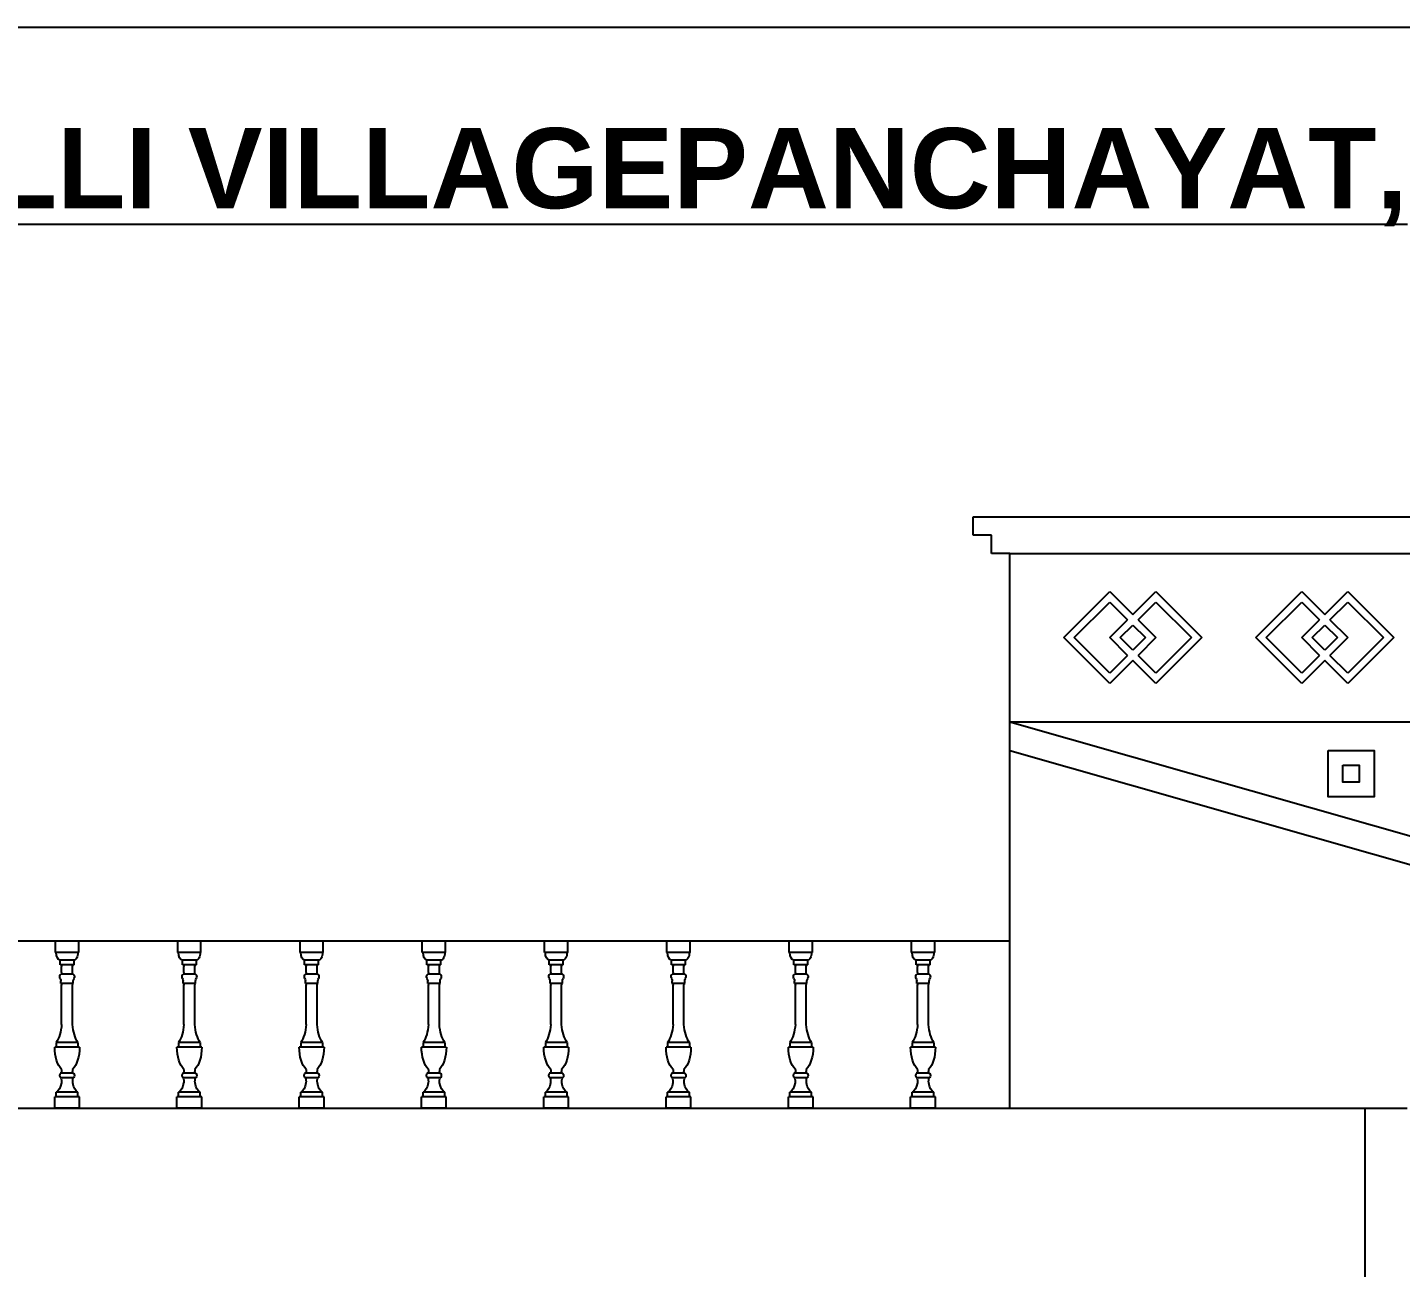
# Model space of a CAD drawing. Header units: metres. Extents: x 145568 to 146222, y 212280 to 212437.
# Drawn here: x 145991.83 to 145999.3, y 212402.57 to 212409.31 of the extents above; entities that cross this region are included whole.
import ezdxf

# ---------------------------------------------------------------- set-up
doc = ezdxf.new("R2010")
doc.units = ezdxf.units.M
doc.styles.get("Standard").update_dxf_attribs({"font": 'arial.ttf'})

msp = doc.modelspace()

# ---------------------------------------------------------------- linework, layer by layer
at = {"color": 0}
for p, q in [((145996.9719, 212406.5532, -0.0942), (145996.9719, 212406.6532, -0.0942)), ((145996.9719, 212406.6532, -0.0942), (146003.8919, 212406.6532, -0.0942)), ((145997.0719, 212406.5532, -0.0942), (145996.9719, 212406.5532, -0.0942)), ((145997.0719, 212406.4532, -0.0942), (145997.0719, 212406.5532, -0.0942)), ((145997.1719, 212406.4532, -0.0942), (145997.0719, 212406.4532, -0.0942)), ((145997.1719, 212403.4388, -0.0942), (145997.1719, 212406.4532, -0.0942)), ((145997.1719, 212406.4532, -0.0942), (146003.8919, 212406.4532, -0.0942)), ((145997.465, 212405.9963, -0.0942), (145997.715, 212406.2463, -0.0942)), ((145997.715, 212406.2463, -0.0942), (145997.84, 212406.1213, -0.0942)), ((145997.84, 212406.1213, -0.0942), (145997.965, 212406.2463, -0.0942)), ((145997.965, 212406.2463, -0.0942), (145998.215, 212405.9963, -0.0942)), ((145998.5081, 212405.9963, -0.0942), (145998.7581, 212406.2463, -0.0942)), ((145998.7581, 212406.2463, -0.0942), (145998.8831, 212406.1213, -0.0942)), ((145998.8831, 212406.1213, -0.0942), (145999.0081, 212406.2463, -0.0942)), ((145999.0081, 212406.2463, -0.0942), (145999.2581, 212405.9963, -0.0942)), ((145997.5216, 212405.9963, -0.0942), (145997.715, 212406.1897, -0.0942)), ((145997.715, 212406.1897, -0.0942), (145997.8117, 212406.093, -0.0942)), ((145997.8683, 212406.093, -0.0942), (145997.965, 212406.1897, -0.0942)), ((145997.965, 212406.1897, -0.0942), (145998.1584, 212405.9963, -0.0942)), ((145998.5647, 212405.9963, -0.0942), (145998.7581, 212406.1897, -0.0942)), ((145998.7581, 212406.1897, -0.0942), (145998.8549, 212406.093, -0.0942)), ((145998.9114, 212406.093, -0.0942), (145999.0081, 212406.1897, -0.0942)), ((145999.0081, 212406.1897, -0.0942), (145999.2016, 212405.9963, -0.0942)), ((145997.715, 212405.9963, -0.0942), (145997.8117, 212406.093, -0.0942)), ((145997.8683, 212406.093, -0.0942), (145997.965, 212405.9963, -0.0942)), ((145998.7581, 212405.9963, -0.0942), (145998.8549, 212406.093, -0.0942)), ((145998.9114, 212406.093, -0.0942), (145999.0081, 212405.9963, -0.0942)), ((145997.7716, 212405.9963, -0.0942), (145997.84, 212406.0647, -0.0942)), ((145997.84, 212406.0647, -0.0942), (145997.9084, 212405.9963, -0.0942)), ((145998.8147, 212405.9963, -0.0942), (145998.8831, 212406.0647, -0.0942)), ((145998.8831, 212406.0647, -0.0942), (145998.9516, 212405.9963, -0.0942)), ((145997.715, 212405.7463, -0.0942), (145997.465, 212405.9963, -0.0942)), ((145997.715, 212405.8029, -0.0942), (145997.5216, 212405.9963, -0.0942)), ((145997.8117, 212405.8996, -0.0942), (145997.715, 212405.9963, -0.0942)), ((145997.84, 212405.9279, -0.0942), (145997.7716, 212405.9963, -0.0942)), ((145997.9084, 212405.9963, -0.0942), (145997.84, 212405.9279, -0.0942)), ((145997.965, 212405.9963, -0.0942), (145997.8683, 212405.8996, -0.0942)), ((145998.215, 212405.9963, -0.0942), (145997.965, 212405.7463, -0.0942)), ((145998.1584, 212405.9963, -0.0942), (145997.965, 212405.8029, -0.0942)), ((145998.7581, 212405.7463, -0.0942), (145998.5081, 212405.9963, -0.0942)), ((145998.7581, 212405.8029, -0.0942), (145998.5647, 212405.9963, -0.0942)), ((145998.8549, 212405.8996, -0.0942), (145998.7581, 212405.9963, -0.0942)), ((145998.8831, 212405.9279, -0.0942), (145998.8147, 212405.9963, -0.0942)), ((145998.9516, 212405.9963, -0.0942), (145998.8831, 212405.9279, -0.0942)), ((145999.0081, 212405.9963, -0.0942), (145998.9114, 212405.8996, -0.0942)), ((145999.2581, 212405.9963, -0.0942), (145999.0081, 212405.7463, -0.0942)), ((145999.2016, 212405.9963, -0.0942), (145999.0081, 212405.8029, -0.0942)), ((145997.8117, 212405.8996, -0.0942), (145997.715, 212405.8029, -0.0942)), ((145997.84, 212405.8713, -0.0942), (145997.715, 212405.7463, -0.0942)), ((145997.965, 212405.7463, -0.0942), (145997.84, 212405.8713, -0.0942)), ((145997.965, 212405.8029, -0.0942), (145997.8683, 212405.8996, -0.0942)), ((145998.8549, 212405.8996, -0.0942), (145998.7581, 212405.8029, -0.0942)), ((145998.8831, 212405.8713, -0.0942), (145998.7581, 212405.7463, -0.0942)), ((145999.0081, 212405.7463, -0.0942), (145998.8831, 212405.8713, -0.0942)), ((145999.0081, 212405.8029, -0.0942), (145998.9114, 212405.8996, -0.0942)), ((145997.1719, 212405.5388, -0.0942), (146003.8919, 212405.5388, -0.0942)), ((145997.1719, 212405.5388, -0.0942), (146002.2066, 212404.1019, -0.0942)), ((145997.1719, 212405.3828, -0.0942), (146002.0566, 212403.9887, -0.0942)), ((145991.3186, 212404.3488, -0.0942), (145997.1719, 212404.3488, -0.0942)), ((145991.9833, 212404.2849, -0.0942), (145991.9833, 212404.3488, -0.0942)), ((145991.9833, 212404.3488, -0.0942), (145992.1097, 212404.3488, -0.0942)), ((145992.1097, 212404.2849, -0.0942), (145992.1097, 212404.3488, -0.0942)), ((145992.648, 212404.2849, -0.0942), (145992.648, 212404.3488, -0.0942)), ((145992.648, 212404.3488, -0.0942), (145992.7744, 212404.3488, -0.0942)), ((145992.7744, 212404.2849, -0.0942), (145992.7744, 212404.3488, -0.0942)), ((145993.3127, 212404.2849, -0.0942), (145993.3127, 212404.3488, -0.0942)), ((145993.3127, 212404.3488, -0.0942), (145993.4391, 212404.3488, -0.0942)), ((145993.4391, 212404.2849, -0.0942), (145993.4391, 212404.3488, -0.0942)), ((145993.9774, 212404.2849, -0.0942), (145993.9774, 212404.3488, -0.0942)), ((145993.9774, 212404.3488, -0.0942), (145994.1038, 212404.3488, -0.0942)), ((145994.1038, 212404.2849, -0.0942), (145994.1038, 212404.3488, -0.0942)), ((145994.6421, 212404.2849, -0.0942), (145994.6421, 212404.3488, -0.0942)), ((145994.6421, 212404.3488, -0.0942), (145994.7685, 212404.3488, -0.0942)), ((145994.7685, 212404.2849, -0.0942), (145994.7685, 212404.3488, -0.0942)), ((145995.3067, 212404.2849, -0.0942), (145995.3067, 212404.3488, -0.0942)), ((145995.3067, 212404.3488, -0.0942), (145995.4332, 212404.3488, -0.0942)), ((145995.4332, 212404.2849, -0.0942), (145995.4332, 212404.3488, -0.0942)), ((145995.9714, 212404.2849, -0.0942), (145995.9714, 212404.3488, -0.0942)), ((145995.9714, 212404.3488, -0.0942), (145996.0979, 212404.3488, -0.0942)), ((145996.0979, 212404.2849, -0.0942), (145996.0979, 212404.3488, -0.0942)), ((145996.6361, 212404.2849, -0.0942), (145996.6361, 212404.3488, -0.0942)), ((145996.6361, 212404.3488, -0.0942), (145996.7626, 212404.3488, -0.0942)), ((145996.7626, 212404.2849, -0.0942), (145996.7626, 212404.3488, -0.0942)), ((145992.1097, 212404.2849, -0.0942), (145991.9833, 212404.2849, -0.0942)), ((145992.0844, 212404.2427, -0.0942), (145992.0085, 212404.2427, -0.0942)), ((145992.0085, 212404.2174, -0.0942), (145992.0085, 212404.2427, -0.0942)), ((145992.0844, 212404.2174, -0.0942), (145992.0844, 212404.2427, -0.0942)), ((145992.7744, 212404.2849, -0.0942), (145992.648, 212404.2849, -0.0942)), ((145992.7491, 212404.2427, -0.0942), (145992.6732, 212404.2427, -0.0942)), ((145992.6732, 212404.2174, -0.0942), (145992.6732, 212404.2427, -0.0942)), ((145992.7491, 212404.2174, -0.0942), (145992.7491, 212404.2427, -0.0942)), ((145993.4391, 212404.2849, -0.0942), (145993.3127, 212404.2849, -0.0942)), ((145993.4138, 212404.2427, -0.0942), (145993.3379, 212404.2427, -0.0942)), ((145993.3379, 212404.2174, -0.0942), (145993.3379, 212404.2427, -0.0942)), ((145993.4138, 212404.2174, -0.0942), (145993.4138, 212404.2427, -0.0942)), ((145994.1038, 212404.2849, -0.0942), (145993.9774, 212404.2849, -0.0942)), ((145994.0785, 212404.2427, -0.0942), (145994.0026, 212404.2427, -0.0942)), ((145994.0026, 212404.2174, -0.0942), (145994.0026, 212404.2427, -0.0942)), ((145994.0785, 212404.2174, -0.0942), (145994.0785, 212404.2427, -0.0942)), ((145994.7685, 212404.2849, -0.0942), (145994.6421, 212404.2849, -0.0942)), ((145994.7432, 212404.2427, -0.0942), (145994.6673, 212404.2427, -0.0942)), ((145994.6673, 212404.2174, -0.0942), (145994.6673, 212404.2427, -0.0942)), ((145994.7432, 212404.2174, -0.0942), (145994.7432, 212404.2427, -0.0942)), ((145995.4332, 212404.2849, -0.0942), (145995.3067, 212404.2849, -0.0942)), ((145995.4079, 212404.2427, -0.0942), (145995.332, 212404.2427, -0.0942)), ((145995.332, 212404.2174, -0.0942), (145995.332, 212404.2427, -0.0942)), ((145995.4079, 212404.2174, -0.0942), (145995.4079, 212404.2427, -0.0942)), ((145996.0979, 212404.2849, -0.0942), (145995.9714, 212404.2849, -0.0942)), ((145996.0726, 212404.2427, -0.0942), (145995.9967, 212404.2427, -0.0942)), ((145995.9967, 212404.2174, -0.0942), (145995.9967, 212404.2427, -0.0942)), ((145996.0726, 212404.2174, -0.0942), (145996.0726, 212404.2427, -0.0942)), ((145996.7626, 212404.2849, -0.0942), (145996.6361, 212404.2849, -0.0942)), ((145996.7373, 212404.2427, -0.0942), (145996.6614, 212404.2427, -0.0942)), ((145996.6614, 212404.2174, -0.0942), (145996.6614, 212404.2427, -0.0942)), ((145996.7373, 212404.2174, -0.0942), (145996.7373, 212404.2427, -0.0942)), ((145992.0844, 212404.2174, -0.0942), (145992.0085, 212404.2174, -0.0942)), ((145992.0802, 212404.1669, -0.0942), (145992.0128, 212404.1669, -0.0942)), ((145992.017, 212404.1753, -0.0942), (145992.017, 212404.209, -0.0942)), ((145992.076, 212404.1753, -0.0942), (145992.076, 212404.209, -0.0942)), ((145992.7491, 212404.2174, -0.0942), (145992.6732, 212404.2174, -0.0942)), ((145992.7449, 212404.1669, -0.0942), (145992.6775, 212404.1669, -0.0942)), ((145992.6817, 212404.1753, -0.0942), (145992.6817, 212404.209, -0.0942)), ((145992.7407, 212404.1753, -0.0942), (145992.7407, 212404.209, -0.0942)), ((145993.4138, 212404.2174, -0.0942), (145993.3379, 212404.2174, -0.0942)), ((145993.4096, 212404.1669, -0.0942), (145993.3422, 212404.1669, -0.0942)), ((145993.3464, 212404.1753, -0.0942), (145993.3464, 212404.209, -0.0942)), ((145993.4054, 212404.1753, -0.0942), (145993.4054, 212404.209, -0.0942)), ((145994.0785, 212404.2174, -0.0942), (145994.0026, 212404.2174, -0.0942)), ((145994.0743, 212404.1669, -0.0942), (145994.0069, 212404.1669, -0.0942)), ((145994.0111, 212404.1753, -0.0942), (145994.0111, 212404.209, -0.0942)), ((145994.0701, 212404.1753, -0.0942), (145994.0701, 212404.209, -0.0942)), ((145994.7432, 212404.2174, -0.0942), (145994.6673, 212404.2174, -0.0942)), ((145994.739, 212404.1669, -0.0942), (145994.6716, 212404.1669, -0.0942)), ((145994.6758, 212404.1753, -0.0942), (145994.6758, 212404.209, -0.0942)), ((145994.7348, 212404.1753, -0.0942), (145994.7348, 212404.209, -0.0942)), ((145995.4079, 212404.2174, -0.0942), (145995.332, 212404.2174, -0.0942)), ((145995.4037, 212404.1669, -0.0942), (145995.3363, 212404.1669, -0.0942)), ((145995.3405, 212404.1753, -0.0942), (145995.3405, 212404.209, -0.0942)), ((145995.3995, 212404.1753, -0.0942), (145995.3995, 212404.209, -0.0942)), ((145996.0726, 212404.2174, -0.0942), (145995.9967, 212404.2174, -0.0942)), ((145996.0684, 212404.1669, -0.0942), (145996.001, 212404.1669, -0.0942)), ((145996.0052, 212404.1753, -0.0942), (145996.0052, 212404.209, -0.0942)), ((145996.0642, 212404.1753, -0.0942), (145996.0642, 212404.209, -0.0942)), ((145996.7373, 212404.2174, -0.0942), (145996.6614, 212404.2174, -0.0942)), ((145996.7331, 212404.1669, -0.0942), (145996.6657, 212404.1669, -0.0942)), ((145996.6699, 212404.1753, -0.0942), (145996.6699, 212404.209, -0.0942)), ((145996.7289, 212404.1753, -0.0942), (145996.7289, 212404.209, -0.0942)), ((145992.0128, 212404.1163, -0.0942), (145992.0128, 212404.1306, -0.0942)), ((145992.0802, 212404.1163, -0.0942), (145992.0128, 212404.1163, -0.0942)), ((145992.017, 212403.8938, -0.0942), (145992.017, 212404.1078, -0.0942)), ((145992.076, 212403.8938, -0.0942), (145992.076, 212404.1078, -0.0942)), ((145992.0802, 212404.1163, -0.0942), (145992.0802, 212404.1306, -0.0942)), ((145992.6775, 212404.1163, -0.0942), (145992.6775, 212404.1306, -0.0942)), ((145992.7449, 212404.1163, -0.0942), (145992.6775, 212404.1163, -0.0942)), ((145992.6817, 212403.8938, -0.0942), (145992.6817, 212404.1078, -0.0942)), ((145992.7407, 212403.8938, -0.0942), (145992.7407, 212404.1078, -0.0942)), ((145992.7449, 212404.1163, -0.0942), (145992.7449, 212404.1306, -0.0942)), ((145993.3422, 212404.1163, -0.0942), (145993.3422, 212404.1306, -0.0942)), ((145993.4096, 212404.1163, -0.0942), (145993.3422, 212404.1163, -0.0942)), ((145993.3464, 212403.8938, -0.0942), (145993.3464, 212404.1078, -0.0942)), ((145993.4054, 212403.8938, -0.0942), (145993.4054, 212404.1078, -0.0942)), ((145993.4096, 212404.1163, -0.0942), (145993.4096, 212404.1306, -0.0942)), ((145994.0069, 212404.1163, -0.0942), (145994.0069, 212404.1306, -0.0942)), ((145994.0743, 212404.1163, -0.0942), (145994.0069, 212404.1163, -0.0942)), ((145994.0111, 212403.8938, -0.0942), (145994.0111, 212404.1078, -0.0942)), ((145994.0701, 212403.8938, -0.0942), (145994.0701, 212404.1078, -0.0942)), ((145994.0743, 212404.1163, -0.0942), (145994.0743, 212404.1306, -0.0942)), ((145994.6716, 212404.1163, -0.0942), (145994.6716, 212404.1306, -0.0942)), ((145994.739, 212404.1163, -0.0942), (145994.6716, 212404.1163, -0.0942)), ((145994.6758, 212403.8938, -0.0942), (145994.6758, 212404.1078, -0.0942)), ((145994.7348, 212403.8938, -0.0942), (145994.7348, 212404.1078, -0.0942)), ((145994.739, 212404.1163, -0.0942), (145994.739, 212404.1306, -0.0942)), ((145995.3363, 212404.1163, -0.0942), (145995.3363, 212404.1306, -0.0942)), ((145995.4037, 212404.1163, -0.0942), (145995.3363, 212404.1163, -0.0942)), ((145995.3405, 212403.8938, -0.0942), (145995.3405, 212404.1078, -0.0942)), ((145995.3995, 212403.8938, -0.0942), (145995.3995, 212404.1078, -0.0942)), ((145995.4037, 212404.1163, -0.0942), (145995.4037, 212404.1306, -0.0942)), ((145996.001, 212404.1163, -0.0942), (145996.001, 212404.1306, -0.0942)), ((145996.0684, 212404.1163, -0.0942), (145996.001, 212404.1163, -0.0942)), ((145996.0052, 212403.8938, -0.0942), (145996.0052, 212404.1078, -0.0942)), ((145996.0642, 212403.8938, -0.0942), (145996.0642, 212404.1078, -0.0942)), ((145996.0684, 212404.1163, -0.0942), (145996.0684, 212404.1306, -0.0942)), ((145996.6657, 212404.1163, -0.0942), (145996.6657, 212404.1306, -0.0942)), ((145996.7331, 212404.1163, -0.0942), (145996.6657, 212404.1163, -0.0942)), ((145996.6699, 212403.8938, -0.0942), (145996.6699, 212404.1078, -0.0942)), ((145996.7289, 212403.8938, -0.0942), (145996.7289, 212404.1078, -0.0942)), ((145996.7331, 212404.1163, -0.0942), (145996.7331, 212404.1306, -0.0942)), ((145992.1055, 212403.7959, -0.0942), (145991.9875, 212403.7959, -0.0942)), ((145992.1055, 212403.7959, -0.0942), (145991.9875, 212403.7959, -0.0942)), ((145991.9875, 212403.7959, -0.0942), (145991.9875, 212403.7706, -0.0942)), ((145992.1055, 212403.7959, -0.0942), (145992.1055, 212403.7706, -0.0942)), ((145992.7702, 212403.7959, -0.0942), (145992.6522, 212403.7959, -0.0942)), ((145992.7702, 212403.7959, -0.0942), (145992.6522, 212403.7959, -0.0942)), ((145992.6522, 212403.7959, -0.0942), (145992.6522, 212403.7706, -0.0942)), ((145992.7702, 212403.7959, -0.0942), (145992.7702, 212403.7706, -0.0942)), ((145993.4349, 212403.7959, -0.0942), (145993.3169, 212403.7959, -0.0942)), ((145993.4349, 212403.7959, -0.0942), (145993.3169, 212403.7959, -0.0942)), ((145993.3169, 212403.7959, -0.0942), (145993.3169, 212403.7706, -0.0942)), ((145993.4349, 212403.7959, -0.0942), (145993.4349, 212403.7706, -0.0942)), ((145994.0996, 212403.7959, -0.0942), (145993.9816, 212403.7959, -0.0942)), ((145994.0996, 212403.7959, -0.0942), (145993.9816, 212403.7959, -0.0942)), ((145993.9816, 212403.7959, -0.0942), (145993.9816, 212403.7706, -0.0942)), ((145994.0996, 212403.7959, -0.0942), (145994.0996, 212403.7706, -0.0942)), ((145994.7643, 212403.7959, -0.0942), (145994.6463, 212403.7959, -0.0942)), ((145994.7643, 212403.7959, -0.0942), (145994.6463, 212403.7959, -0.0942)), ((145994.6463, 212403.7959, -0.0942), (145994.6463, 212403.7706, -0.0942)), ((145994.7643, 212403.7959, -0.0942), (145994.7643, 212403.7706, -0.0942)), ((145995.429, 212403.7959, -0.0942), (145995.311, 212403.7959, -0.0942)), ((145995.429, 212403.7959, -0.0942), (145995.311, 212403.7959, -0.0942)), ((145995.311, 212403.7959, -0.0942), (145995.311, 212403.7706, -0.0942)), ((145995.429, 212403.7959, -0.0942), (145995.429, 212403.7706, -0.0942)), ((145996.0937, 212403.7959, -0.0942), (145995.9757, 212403.7959, -0.0942)), ((145996.0937, 212403.7959, -0.0942), (145995.9757, 212403.7959, -0.0942)), ((145995.9757, 212403.7959, -0.0942), (145995.9757, 212403.7706, -0.0942)), ((145996.0937, 212403.7959, -0.0942), (145996.0937, 212403.7706, -0.0942)), ((145996.7584, 212403.7959, -0.0942), (145996.6404, 212403.7959, -0.0942)), ((145996.7584, 212403.7959, -0.0942), (145996.6404, 212403.7959, -0.0942)), ((145996.6404, 212403.7959, -0.0942), (145996.6404, 212403.7706, -0.0942)), ((145996.7584, 212403.7959, -0.0942), (145996.7584, 212403.7706, -0.0942)), ((145992.1139, 212403.7706, -0.0942), (145991.979, 212403.7706, -0.0942)), ((145992.7786, 212403.7706, -0.0942), (145992.6437, 212403.7706, -0.0942)), ((145993.4433, 212403.7706, -0.0942), (145993.3084, 212403.7706, -0.0942)), ((145994.108, 212403.7706, -0.0942), (145993.9731, 212403.7706, -0.0942)), ((145994.7727, 212403.7706, -0.0942), (145994.6378, 212403.7706, -0.0942)), ((145995.4374, 212403.7706, -0.0942), (145995.3025, 212403.7706, -0.0942)), ((145996.1021, 212403.7706, -0.0942), (145995.9672, 212403.7706, -0.0942)), ((145996.7668, 212403.7706, -0.0942), (145996.6319, 212403.7706, -0.0942)), ((145992.0802, 212403.6286, -0.0942), (145992.0085, 212403.6286, -0.0942)), ((145992.017, 212403.6493, -0.0942), (145992.017, 212403.6371, -0.0942)), ((145992.076, 212403.6493, -0.0942), (145992.076, 212403.6371, -0.0942)), ((145992.7449, 212403.6286, -0.0942), (145992.6732, 212403.6286, -0.0942)), ((145992.6817, 212403.6493, -0.0942), (145992.6817, 212403.6371, -0.0942)), ((145992.7407, 212403.6493, -0.0942), (145992.7407, 212403.6371, -0.0942)), ((145993.4096, 212403.6286, -0.0942), (145993.3379, 212403.6286, -0.0942)), ((145993.3464, 212403.6493, -0.0942), (145993.3464, 212403.6371, -0.0942)), ((145993.4054, 212403.6493, -0.0942), (145993.4054, 212403.6371, -0.0942)), ((145994.0743, 212403.6286, -0.0942), (145994.0026, 212403.6286, -0.0942)), ((145994.0111, 212403.6493, -0.0942), (145994.0111, 212403.6371, -0.0942)), ((145994.0701, 212403.6493, -0.0942), (145994.0701, 212403.6371, -0.0942)), ((145994.739, 212403.6286, -0.0942), (145994.6673, 212403.6286, -0.0942)), ((145994.6758, 212403.6493, -0.0942), (145994.6758, 212403.6371, -0.0942)), ((145994.7348, 212403.6493, -0.0942), (145994.7348, 212403.6371, -0.0942)), ((145995.4037, 212403.6286, -0.0942), (145995.332, 212403.6286, -0.0942)), ((145995.3405, 212403.6493, -0.0942), (145995.3405, 212403.6371, -0.0942)), ((145995.3995, 212403.6493, -0.0942), (145995.3995, 212403.6371, -0.0942)), ((145996.0684, 212403.6286, -0.0942), (145995.9967, 212403.6286, -0.0942)), ((145996.0052, 212403.6493, -0.0942), (145996.0052, 212403.6371, -0.0942)), ((145996.0642, 212403.6493, -0.0942), (145996.0642, 212403.6371, -0.0942)), ((145996.7331, 212403.6286, -0.0942), (145996.6614, 212403.6286, -0.0942)), ((145996.6699, 212403.6493, -0.0942), (145996.6699, 212403.6371, -0.0942)), ((145996.7289, 212403.6493, -0.0942), (145996.7289, 212403.6371, -0.0942)), ((145992.0802, 212403.6033, -0.0942), (145992.0085, 212403.6033, -0.0942)), ((145992.7449, 212403.6033, -0.0942), (145992.6732, 212403.6033, -0.0942)), ((145993.4096, 212403.6033, -0.0942), (145993.3379, 212403.6033, -0.0942)), ((145994.0743, 212403.6033, -0.0942), (145994.0026, 212403.6033, -0.0942)), ((145994.739, 212403.6033, -0.0942), (145994.6673, 212403.6033, -0.0942)), ((145995.4037, 212403.6033, -0.0942), (145995.332, 212403.6033, -0.0942)), ((145996.0684, 212403.6033, -0.0942), (145995.9967, 212403.6033, -0.0942)), ((145996.7331, 212403.6033, -0.0942), (145996.6614, 212403.6033, -0.0942)), ((145992.1139, 212403.5008, -0.0942), (145991.979, 212403.5008, -0.0942)), ((145991.979, 212403.4388, -0.0942), (145991.979, 212403.5008, -0.0942)), ((145991.979, 212403.4388, -0.0942), (145991.979, 212403.5008, -0.0942)), ((145992.1055, 212403.5261, -0.0942), (145991.9875, 212403.5261, -0.0942)), ((145991.9875, 212403.5008, -0.0942), (145991.9875, 212403.5261, -0.0942)), ((145992.1055, 212403.5008, -0.0942), (145992.1055, 212403.5261, -0.0942)), ((145992.1139, 212403.4388, -0.0942), (145992.1139, 212403.5008, -0.0942)), ((145992.1139, 212403.4388, -0.0942), (145992.1139, 212403.5008, -0.0942)), ((145992.7786, 212403.5008, -0.0942), (145992.6437, 212403.5008, -0.0942)), ((145992.6437, 212403.4388, -0.0942), (145992.6437, 212403.5008, -0.0942)), ((145992.6437, 212403.4388, -0.0942), (145992.6437, 212403.5008, -0.0942)), ((145992.7702, 212403.5261, -0.0942), (145992.6522, 212403.5261, -0.0942)), ((145992.6522, 212403.5008, -0.0942), (145992.6522, 212403.5261, -0.0942)), ((145992.7702, 212403.5008, -0.0942), (145992.7702, 212403.5261, -0.0942)), ((145992.7786, 212403.4388, -0.0942), (145992.7786, 212403.5008, -0.0942)), ((145992.7786, 212403.4388, -0.0942), (145992.7786, 212403.5008, -0.0942)), ((145993.4433, 212403.5008, -0.0942), (145993.3084, 212403.5008, -0.0942)), ((145993.3084, 212403.4388, -0.0942), (145993.3084, 212403.5008, -0.0942)), ((145993.3084, 212403.4388, -0.0942), (145993.3084, 212403.5008, -0.0942)), ((145993.4349, 212403.5261, -0.0942), (145993.3169, 212403.5261, -0.0942)), ((145993.3169, 212403.5008, -0.0942), (145993.3169, 212403.5261, -0.0942)), ((145993.4349, 212403.5008, -0.0942), (145993.4349, 212403.5261, -0.0942)), ((145993.4433, 212403.4388, -0.0942), (145993.4433, 212403.5008, -0.0942)), ((145993.4433, 212403.4388, -0.0942), (145993.4433, 212403.5008, -0.0942)), ((145994.108, 212403.5008, -0.0942), (145993.9731, 212403.5008, -0.0942)), ((145993.9731, 212403.4388, -0.0942), (145993.9731, 212403.5008, -0.0942)), ((145993.9731, 212403.4388, -0.0942), (145993.9731, 212403.5008, -0.0942)), ((145994.0996, 212403.5261, -0.0942), (145993.9816, 212403.5261, -0.0942)), ((145993.9816, 212403.5008, -0.0942), (145993.9816, 212403.5261, -0.0942)), ((145994.0996, 212403.5008, -0.0942), (145994.0996, 212403.5261, -0.0942)), ((145994.108, 212403.4388, -0.0942), (145994.108, 212403.5008, -0.0942)), ((145994.108, 212403.4388, -0.0942), (145994.108, 212403.5008, -0.0942)), ((145994.7727, 212403.5008, -0.0942), (145994.6378, 212403.5008, -0.0942)), ((145994.6378, 212403.4388, -0.0942), (145994.6378, 212403.5008, -0.0942)), ((145994.6378, 212403.4388, -0.0942), (145994.6378, 212403.5008, -0.0942)), ((145994.7643, 212403.5261, -0.0942), (145994.6463, 212403.5261, -0.0942)), ((145994.6463, 212403.5008, -0.0942), (145994.6463, 212403.5261, -0.0942)), ((145994.7643, 212403.5008, -0.0942), (145994.7643, 212403.5261, -0.0942)), ((145994.7727, 212403.4388, -0.0942), (145994.7727, 212403.5008, -0.0942)), ((145994.7727, 212403.4388, -0.0942), (145994.7727, 212403.5008, -0.0942)), ((145995.4374, 212403.5008, -0.0942), (145995.3025, 212403.5008, -0.0942)), ((145995.3025, 212403.4388, -0.0942), (145995.3025, 212403.5008, -0.0942)), ((145995.3025, 212403.4388, -0.0942), (145995.3025, 212403.5008, -0.0942)), ((145995.429, 212403.5261, -0.0942), (145995.311, 212403.5261, -0.0942)), ((145995.311, 212403.5008, -0.0942), (145995.311, 212403.5261, -0.0942)), ((145995.429, 212403.5008, -0.0942), (145995.429, 212403.5261, -0.0942)), ((145995.4374, 212403.4388, -0.0942), (145995.4374, 212403.5008, -0.0942)), ((145995.4374, 212403.4388, -0.0942), (145995.4374, 212403.5008, -0.0942)), ((145996.1021, 212403.5008, -0.0942), (145995.9672, 212403.5008, -0.0942)), ((145995.9672, 212403.4388, -0.0942), (145995.9672, 212403.5008, -0.0942)), ((145995.9672, 212403.4388, -0.0942), (145995.9672, 212403.5008, -0.0942)), ((145996.0937, 212403.5261, -0.0942), (145995.9757, 212403.5261, -0.0942)), ((145995.9757, 212403.5008, -0.0942), (145995.9757, 212403.5261, -0.0942)), ((145996.0937, 212403.5008, -0.0942), (145996.0937, 212403.5261, -0.0942)), ((145996.1021, 212403.4388, -0.0942), (145996.1021, 212403.5008, -0.0942)), ((145996.1021, 212403.4388, -0.0942), (145996.1021, 212403.5008, -0.0942)), ((145996.7668, 212403.5008, -0.0942), (145996.6319, 212403.5008, -0.0942)), ((145996.6319, 212403.4388, -0.0942), (145996.6319, 212403.5008, -0.0942)), ((145996.6319, 212403.4388, -0.0942), (145996.6319, 212403.5008, -0.0942)), ((145996.7584, 212403.5261, -0.0942), (145996.6404, 212403.5261, -0.0942)), ((145996.6404, 212403.5008, -0.0942), (145996.6404, 212403.5261, -0.0942)), ((145996.7584, 212403.5008, -0.0942), (145996.7584, 212403.5261, -0.0942)), ((145996.7668, 212403.4388, -0.0942), (145996.7668, 212403.5008, -0.0942)), ((145996.7668, 212403.4388, -0.0942), (145996.7668, 212403.5008, -0.0942)), ((145985.0219, 212403.4388, -0.0942), (145999.3319, 212403.4388, -0.0942)), ((145991.3219, 212403.4388, -0.0942), (145997.1719, 212403.4388, -0.0942)), ((145992.1139, 212403.4388, -0.0942), (145991.979, 212403.4388, -0.0942)), ((145992.7786, 212403.4388, -0.0942), (145992.6437, 212403.4388, -0.0942)), ((145993.4433, 212403.4388, -0.0942), (145993.3084, 212403.4388, -0.0942)), ((145994.108, 212403.4388, -0.0942), (145993.9731, 212403.4388, -0.0942)), ((145994.7727, 212403.4388, -0.0942), (145994.6378, 212403.4388, -0.0942)), ((145995.4374, 212403.4388, -0.0942), (145995.3025, 212403.4388, -0.0942)), ((145996.1021, 212403.4388, -0.0942), (145995.9672, 212403.4388, -0.0942)), ((145996.7668, 212403.4388, -0.0942), (145996.6319, 212403.4388, -0.0942)), ((145999.1019, 212395.8488, -0.0942), (145999.1019, 212403.4388, -0.0942))]:
    msp.add_line(p, q, dxfattribs=at)
at = {"color": 0, "elevation": -0.0942}
for points in [[(145953.3375, 212409.313), (145953.3375, 212350.294), (146036.7987, 212350.294), (146036.7987, 212409.313)], [(145998.9011, 212405.3823), (145999.1509, 212405.3823), (145999.1509, 212405.1306), (145998.9011, 212405.1306)], [(145998.9811, 212405.3023), (145999.0709, 212405.3023), (145999.0709, 212405.2106), (145998.9811, 212405.2106)]]:
    msp.add_lwpolyline(points, close=True, dxfattribs=at)
at = {"color": 0, "extrusion": (0, 0, -1)}
for centre, major_axis, start_param, end_param in [((145992.0085, 212404.2849, -0.0942), (0, 0.0422), 3.141593, 4.712389), ((145992.0844, 212404.2849, -0.0942), (0, 0.0422), 1.570796, 3.141593), ((145992.6732, 212404.2849, -0.0942), (0, 0.0422), 3.141593, 4.712389), ((145992.7491, 212404.2849, -0.0942), (0, 0.0422), 1.570796, 3.141593), ((145993.3379, 212404.2849, -0.0942), (0, 0.0422), 3.141593, 4.712389), ((145993.4138, 212404.2849, -0.0942), (0, 0.0422), 1.570796, 3.141593), ((145994.0026, 212404.2849, -0.0942), (0, 0.0422), 3.141593, 4.712389), ((145994.0785, 212404.2849, -0.0942), (0, 0.0422), 1.570796, 3.141593), ((145994.6673, 212404.2849, -0.0942), (0, 0.0422), 3.141593, 4.712389), ((145994.7432, 212404.2849, -0.0942), (0, 0.0422), 1.570796, 3.141593), ((145995.332, 212404.2849, -0.0942), (0, 0.0422), 3.141593, 4.712389), ((145995.4079, 212404.2849, -0.0942), (0, 0.0422), 1.570796, 3.141593), ((145995.9967, 212404.2849, -0.0942), (0, 0.0422), 3.141593, 4.712389), ((145996.0726, 212404.2849, -0.0942), (0, 0.0422), 1.570796, 3.141593), ((145996.6614, 212404.2849, -0.0942), (0, 0.0422), 3.141593, 4.712389), ((145996.7373, 212404.2849, -0.0942), (0, 0.0422), 1.570796, 3.141593), ((145992.0128, 212404.1542, -0.0942), (0, 0.0126), 3.700595, 6.283185), ((145992.0128, 212404.209, -0.0942), (0, 0.00843), 0, 1.570796), ((145992.0128, 212404.1753, -0.0942), (0, 0.00843), 1.570796, 3.141593), ((145992.0802, 212404.209, -0.0942), (0, 0.00843), -1.570796, 0), ((145992.0802, 212404.1753, -0.0942), (0, 0.00843), 3.141593, 4.712389), ((145992.0802, 212404.1542, -0.0942), (0, 0.0126), 0, 2.582591), ((145992.6775, 212404.1542, -0.0942), (0, 0.0126), 3.700595, 6.283185), ((145992.6775, 212404.209, -0.0942), (0, 0.00843), 0, 1.570796), ((145992.6775, 212404.1753, -0.0942), (0, 0.00843), 1.570796, 3.141593), ((145992.7449, 212404.209, -0.0942), (0, 0.00843), -1.570796, 0), ((145992.7449, 212404.1753, -0.0942), (0, 0.00843), 3.141593, 4.712389), ((145992.7449, 212404.1542, -0.0942), (0, 0.0126), 0, 2.582591), ((145993.3422, 212404.1542, -0.0942), (0, 0.0126), 3.700595, 6.283185), ((145993.3422, 212404.209, -0.0942), (0, 0.00843), 0, 1.570796), ((145993.3422, 212404.1753, -0.0942), (0, 0.00843), 1.570796, 3.141593), ((145993.4096, 212404.209, -0.0942), (0, 0.00843), -1.570796, 0), ((145993.4096, 212404.1753, -0.0942), (0, 0.00843), 3.141593, 4.712389), ((145993.4096, 212404.1542, -0.0942), (0, 0.0126), 0, 2.582591), ((145994.0069, 212404.1542, -0.0942), (0, 0.0126), 3.700595, 6.283185), ((145994.0069, 212404.209, -0.0942), (0, 0.00843), 0, 1.570796), ((145994.0069, 212404.1753, -0.0942), (0, 0.00843), 1.570796, 3.141593), ((145994.0743, 212404.209, -0.0942), (0, 0.00843), -1.570796, 0), ((145994.0743, 212404.1753, -0.0942), (0, 0.00843), 3.141593, 4.712389), ((145994.0743, 212404.1542, -0.0942), (0, 0.0126), 0, 2.582591), ((145994.6716, 212404.1542, -0.0942), (0, 0.0126), 3.700595, 6.283185), ((145994.6716, 212404.209, -0.0942), (0, 0.00843), 0, 1.570796), ((145994.6716, 212404.1753, -0.0942), (0, 0.00843), 1.570796, 3.141593), ((145994.739, 212404.209, -0.0942), (0, 0.00843), -1.570796, 0), ((145994.739, 212404.1753, -0.0942), (0, 0.00843), 3.141593, 4.712389), ((145994.739, 212404.1542, -0.0942), (0, 0.0126), 0, 2.582591), ((145995.3363, 212404.1542, -0.0942), (0, 0.0126), 3.700595, 6.283185), ((145995.3363, 212404.209, -0.0942), (0, 0.00843), 0, 1.570796), ((145995.3363, 212404.1753, -0.0942), (0, 0.00843), 1.570796, 3.141593), ((145995.4037, 212404.209, -0.0942), (0, 0.00843), -1.570796, 0), ((145995.4037, 212404.1753, -0.0942), (0, 0.00843), 3.141593, 4.712389), ((145995.4037, 212404.1542, -0.0942), (0, 0.0126), 0, 2.582591), ((145996.001, 212404.1542, -0.0942), (0, 0.0126), 3.700595, 6.283185), ((145996.001, 212404.209, -0.0942), (0, 0.00843), 0, 1.570796), ((145996.001, 212404.1753, -0.0942), (0, 0.00843), 1.570796, 3.141593), ((145996.0684, 212404.209, -0.0942), (0, 0.00843), -1.570796, 0), ((145996.0684, 212404.1753, -0.0942), (0, 0.00843), 3.141593, 4.712389), ((145996.0684, 212404.1542, -0.0942), (0, 0.0126), 0, 2.582591), ((145996.6657, 212404.1542, -0.0942), (0, 0.0126), 3.700595, 6.283185), ((145996.6657, 212404.209, -0.0942), (0, 0.00843), 0, 1.570796), ((145996.6657, 212404.1753, -0.0942), (0, 0.00843), 1.570796, 3.141593), ((145996.7331, 212404.209, -0.0942), (0, 0.00843), -1.570796, 0), ((145996.7331, 212404.1753, -0.0942), (0, 0.00843), 3.141593, 4.712389), ((145996.7331, 212404.1542, -0.0942), (0, 0.0126), 0, 2.582591), ((145992.0041, 212404.1298, -0.0942), (0, 0.0173), 0.57463, 1.620162), ((145992.0128, 212404.1078, -0.0942), (0, 0.00843), 0, 1.570796), ((145992.0802, 212404.1078, -0.0942), (0, 0.00843), -1.570796, 0), ((145992.0889, 212404.1298, -0.0942), (0, 0.0173), 4.663024, 5.708555), ((145992.6688, 212404.1298, -0.0942), (0, 0.0173), 0.57463, 1.620162), ((145992.6775, 212404.1078, -0.0942), (0, 0.00843), 0, 1.570796), ((145992.7449, 212404.1078, -0.0942), (0, 0.00843), -1.570796, 0), ((145992.7536, 212404.1298, -0.0942), (0, 0.0173), 4.663024, 5.708555), ((145993.3335, 212404.1298, -0.0942), (0, 0.0173), 0.57463, 1.620162), ((145993.3422, 212404.1078, -0.0942), (0, 0.00843), 0, 1.570796), ((145993.4096, 212404.1078, -0.0942), (0, 0.00843), -1.570796, 0), ((145993.4183, 212404.1298, -0.0942), (0, 0.0173), 4.663024, 5.708555), ((145993.9982, 212404.1298, -0.0942), (0, 0.0173), 0.57463, 1.620162), ((145994.0069, 212404.1078, -0.0942), (0, 0.00843), 0, 1.570796), ((145994.0743, 212404.1078, -0.0942), (0, 0.00843), -1.570796, 0), ((145994.083, 212404.1298, -0.0942), (0, 0.0173), 4.663024, 5.708555), ((145994.6629, 212404.1298, -0.0942), (0, 0.0173), 0.57463, 1.620162), ((145994.6716, 212404.1078, -0.0942), (0, 0.00843), 0, 1.570796), ((145994.739, 212404.1078, -0.0942), (0, 0.00843), -1.570796, 0), ((145994.7477, 212404.1298, -0.0942), (0, 0.0173), 4.663024, 5.708555), ((145995.3276, 212404.1298, -0.0942), (0, 0.0173), 0.57463, 1.620162), ((145995.3363, 212404.1078, -0.0942), (0, 0.00843), 0, 1.570796), ((145995.4037, 212404.1078, -0.0942), (0, 0.00843), -1.570796, 0), ((145995.4124, 212404.1298, -0.0942), (0, 0.0173), 4.663024, 5.708555), ((145995.9923, 212404.1298, -0.0942), (0, 0.0173), 0.57463, 1.620162), ((145996.001, 212404.1078, -0.0942), (0, 0.00843), 0, 1.570796), ((145996.0684, 212404.1078, -0.0942), (0, 0.00843), -1.570796, 0), ((145996.0771, 212404.1298, -0.0942), (0, 0.0173), 4.663024, 5.708555), ((145996.657, 212404.1298, -0.0942), (0, 0.0173), 0.57463, 1.620162), ((145996.6657, 212404.1078, -0.0942), (0, 0.00843), 0, 1.570796), ((145996.7331, 212404.1078, -0.0942), (0, 0.00843), -1.570796, 0), ((145996.7418, 212404.1298, -0.0942), (0, 0.0173), 4.663024, 5.708555), ((145991.9423, 212403.9171, -0.0942), (0, 0.1512), 1.725778, 2.50097), ((145992.1507, 212403.9171, -0.0942), (0, 0.1512), 3.782216, 4.557408), ((145992.607, 212403.9171, -0.0942), (0, 0.1512), 1.725778, 2.50097), ((145992.8154, 212403.9171, -0.0942), (0, 0.1512), 3.782216, 4.557408), ((145993.2717, 212403.9171, -0.0942), (0, 0.1512), 1.725778, 2.50097), ((145993.4801, 212403.9171, -0.0942), (0, 0.1512), 3.782216, 4.557408), ((145993.9364, 212403.9171, -0.0942), (0, 0.1512), 1.725778, 2.50097), ((145994.1448, 212403.9171, -0.0942), (0, 0.1512), 3.782216, 4.557408), ((145994.6011, 212403.9171, -0.0942), (0, 0.1512), 1.725778, 2.50097), ((145994.8095, 212403.9171, -0.0942), (0, 0.1512), 3.782216, 4.557408), ((145995.2658, 212403.9171, -0.0942), (0, 0.1512), 1.725778, 2.50097), ((145995.4742, 212403.9171, -0.0942), (0, 0.1512), 3.782216, 4.557408), ((145995.9305, 212403.9171, -0.0942), (0, 0.1512), 1.725778, 2.50097), ((145996.1389, 212403.9171, -0.0942), (0, 0.1512), 3.782216, 4.557408), ((145996.5952, 212403.9171, -0.0942), (0, 0.1512), 1.725778, 2.50097), ((145996.8036, 212403.9171, -0.0942), (0, 0.1512), 3.782216, 4.557408), ((145992.0465, 212403.7706, -0.0942), (0, 0.1349), 3.594409, 4.712389), ((145992.0465, 212403.7706, -0.0942), (0, 0.1349), 1.570796, 2.688776), ((145992.7112, 212403.7706, -0.0942), (0, 0.1349), 3.594409, 4.712389), ((145992.7112, 212403.7706, -0.0942), (0, 0.1349), 1.570796, 2.688776), ((145993.3759, 212403.7706, -0.0942), (0, 0.1349), 3.594409, 4.712389), ((145993.3759, 212403.7706, -0.0942), (0, 0.1349), 1.570796, 2.688776), ((145994.0406, 212403.7706, -0.0942), (0, 0.1349), 3.594409, 4.712389), ((145994.0406, 212403.7706, -0.0942), (0, 0.1349), 1.570796, 2.688776), ((145994.7053, 212403.7706, -0.0942), (0, 0.1349), 3.594409, 4.712389), ((145994.7053, 212403.7706, -0.0942), (0, 0.1349), 1.570796, 2.688776), ((145995.37, 212403.7706, -0.0942), (0, 0.1349), 3.594409, 4.712389), ((145995.37, 212403.7706, -0.0942), (0, 0.1349), 1.570796, 2.688776), ((145996.0347, 212403.7706, -0.0942), (0, 0.1349), 3.594409, 4.712389), ((145996.0347, 212403.7706, -0.0942), (0, 0.1349), 1.570796, 2.688776), ((145996.6994, 212403.7706, -0.0942), (0, 0.1349), 3.594409, 4.712389), ((145996.6994, 212403.7706, -0.0942), (0, 0.1349), 1.570796, 2.688776), ((145992.0128, 212403.616, -0.0942), (0, 0.0126), 3.141593, 6.283185), ((145992.0128, 212403.6371, -0.0942), (0, 0.00843), 1.570796, 3.141593), ((145992.0802, 212403.6371, -0.0942), (0, 0.00843), 3.141593, 4.712389), ((145992.0802, 212403.616, -0.0942), (0, 0.0126), 0, 3.141593), ((145992.6775, 212403.616, -0.0942), (0, 0.0126), 3.141593, 6.283185), ((145992.6775, 212403.6371, -0.0942), (0, 0.00843), 1.570796, 3.141593), ((145992.7449, 212403.6371, -0.0942), (0, 0.00843), 3.141593, 4.712389), ((145992.7449, 212403.616, -0.0942), (0, 0.0126), 0, 3.141593), ((145993.3422, 212403.616, -0.0942), (0, 0.0126), 3.141593, 6.283185), ((145993.3422, 212403.6371, -0.0942), (0, 0.00843), 1.570796, 3.141593), ((145993.4096, 212403.6371, -0.0942), (0, 0.00843), 3.141593, 4.712389), ((145993.4096, 212403.616, -0.0942), (0, 0.0126), 0, 3.141593), ((145994.0069, 212403.616, -0.0942), (0, 0.0126), 3.141593, 6.283185), ((145994.0069, 212403.6371, -0.0942), (0, 0.00843), 1.570796, 3.141593), ((145994.0743, 212403.6371, -0.0942), (0, 0.00843), 3.141593, 4.712389), ((145994.0743, 212403.616, -0.0942), (0, 0.0126), 0, 3.141593), ((145994.6716, 212403.616, -0.0942), (0, 0.0126), 3.141593, 6.283185), ((145994.6716, 212403.6371, -0.0942), (0, 0.00843), 1.570796, 3.141593), ((145994.739, 212403.6371, -0.0942), (0, 0.00843), 3.141593, 4.712389), ((145994.739, 212403.616, -0.0942), (0, 0.0126), 0, 3.141593), ((145995.3363, 212403.616, -0.0942), (0, 0.0126), 3.141593, 6.283185), ((145995.3363, 212403.6371, -0.0942), (0, 0.00843), 1.570796, 3.141593), ((145995.4037, 212403.6371, -0.0942), (0, 0.00843), 3.141593, 4.712389), ((145995.4037, 212403.616, -0.0942), (0, 0.0126), 0, 3.141593), ((145996.001, 212403.616, -0.0942), (0, 0.0126), 3.141593, 6.283185), ((145996.001, 212403.6371, -0.0942), (0, 0.00843), 1.570796, 3.141593), ((145996.0684, 212403.6371, -0.0942), (0, 0.00843), 3.141593, 4.712389), ((145996.0684, 212403.616, -0.0942), (0, 0.0126), 0, 3.141593), ((145996.6657, 212403.616, -0.0942), (0, 0.0126), 3.141593, 6.283185), ((145996.6657, 212403.6371, -0.0942), (0, 0.00843), 1.570796, 3.141593), ((145996.7331, 212403.6371, -0.0942), (0, 0.00843), 3.141593, 4.712389), ((145996.7331, 212403.616, -0.0942), (0, 0.0126), 0, 3.141593), ((145991.9819, 212403.595, -0.0942), (0, 0.0697), 1.841916, 2.98179), ((145992.0009, 212403.5844, -0.0942), (0, 0.0304), 0.897836, 1.841916), ((145992.0921, 212403.5844, -0.0942), (0, 0.0304), 4.441269, 5.38535), ((145992.1111, 212403.595, -0.0942), (0, 0.0697), 3.301395, 4.441269), ((145992.6466, 212403.595, -0.0942), (0, 0.0697), 1.841916, 2.98179), ((145992.6656, 212403.5844, -0.0942), (0, 0.0304), 0.897836, 1.841916), ((145992.7568, 212403.5844, -0.0942), (0, 0.0304), 4.441269, 5.38535), ((145992.7757, 212403.595, -0.0942), (0, 0.0697), 3.301395, 4.441269), ((145993.3113, 212403.595, -0.0942), (0, 0.0697), 1.841916, 2.98179), ((145993.3303, 212403.5844, -0.0942), (0, 0.0304), 0.897836, 1.841916), ((145993.4215, 212403.5844, -0.0942), (0, 0.0304), 4.441269, 5.38535), ((145993.4404, 212403.595, -0.0942), (0, 0.0697), 3.301395, 4.441269), ((145993.976, 212403.595, -0.0942), (0, 0.0697), 1.841916, 2.98179), ((145993.995, 212403.5844, -0.0942), (0, 0.0304), 0.897836, 1.841916), ((145994.0862, 212403.5844, -0.0942), (0, 0.0304), 4.441269, 5.38535), ((145994.1051, 212403.595, -0.0942), (0, 0.0697), 3.301395, 4.441269), ((145994.6407, 212403.595, -0.0942), (0, 0.0697), 1.841916, 2.98179), ((145994.6597, 212403.5844, -0.0942), (0, 0.0304), 0.897836, 1.841916), ((145994.7509, 212403.5844, -0.0942), (0, 0.0304), 4.441269, 5.38535), ((145994.7698, 212403.595, -0.0942), (0, 0.0697), 3.301395, 4.441269), ((145995.3054, 212403.595, -0.0942), (0, 0.0697), 1.841916, 2.98179), ((145995.3244, 212403.5844, -0.0942), (0, 0.0304), 0.897836, 1.841916), ((145995.4156, 212403.5844, -0.0942), (0, 0.0304), 4.441269, 5.38535), ((145995.4345, 212403.595, -0.0942), (0, 0.0697), 3.301395, 4.441269), ((145995.9701, 212403.595, -0.0942), (0, 0.0697), 1.841916, 2.98179), ((145995.9891, 212403.5844, -0.0942), (0, 0.0304), 0.897836, 1.841916), ((145996.0803, 212403.5844, -0.0942), (0, 0.0304), 4.441269, 5.38535), ((145996.0992, 212403.595, -0.0942), (0, 0.0697), 3.301395, 4.441269), ((145996.6348, 212403.595, -0.0942), (0, 0.0697), 1.841916, 2.98179), ((145996.6538, 212403.5844, -0.0942), (0, 0.0304), 0.897836, 1.841916), ((145996.745, 212403.5844, -0.0942), (0, 0.0304), 4.441269, 5.38535), ((145996.7639, 212403.595, -0.0942), (0, 0.0697), 3.301395, 4.441269)]:
    msp.add_ellipse(centre, major_axis=major_axis, ratio=0.5, start_param=start_param, end_param=end_param, dxfattribs=at)

# ---------------------------------------------------------------- texts
at = {"color": 1, "linetype": 'Continuous', "insert": (145980.8274, 212408.7663, -0.0942), "char_height": 0.4359359, "width": 43.603299, "attachment_point": 2}
msp.add_mtext('\\A1;{\\fArial|b1|i0|c0|p34;\\LPLAN SHOWING THE PROPOSED KALYANAMANDAPAM BUILDING IN SURVEY NO: 1196/1A2A2, MALLI VILLAGEPANCHAYAT,\\PSRIVILLIPUTHUR  TALUK, VIRUDHUNAGAR DISTRICT.}', dxfattribs=at)

doc.saveas('drawing.dxf')
